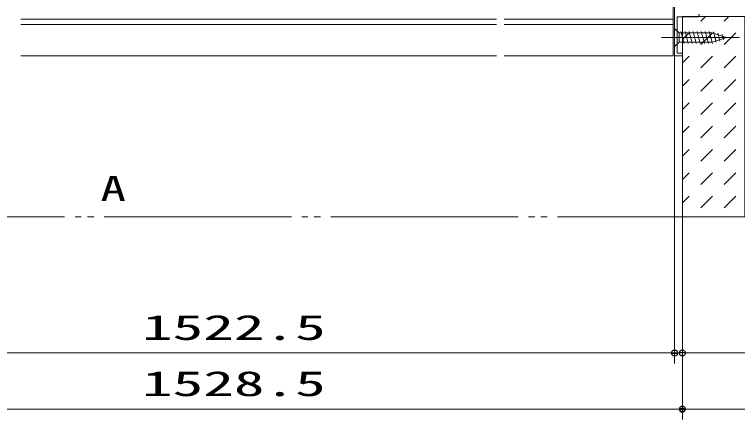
# Model space of a CAD drawing. Units: millimetres on the paper. Extents: x -305 to 305, y -152 to 152.
# Drawn here: x -196.2 to -126.7, y -94 to -55 of the extents above; entities that cross this region are included whole.
import ezdxf
from ezdxf.enums import TextEntityAlignment as Align

# ---------------------------------------------------------------- set-up
doc = ezdxf.new("R2010")
doc.units = ezdxf.units.MM
doc.linetypes.add('LONG_CHAIN', pattern=[21, 18, -1, 1, -1])
doc.linetypes.add('LONG_DOUBLE_CHAIN', pattern=[21.8, 18, -1, 0.6, -0.6, 0.6, -1])
doc.layers.add('0-2_0', color=7, linetype='Continuous', lineweight=9)
doc.layers.add('0-3_S3', color=7, linetype='Continuous', lineweight=9)
doc.styles.add('ＭＳ ゴシック', font='')
doc.styles.get('ＭＳ ゴシック').set_extended_font_data('MS Gothic')

# ---------------------------------------------------------------- blocks, each defined once
blk = doc.blocks.new('_DOTSMALL')
at = {"layer": '0-2_0'}
for p, q in [((0.0746, 0.1), (-0.0746, 0.1)), ((0.1223, -0.0248), (-0.1223, -0.0248))]:
    blk.add_line(p, q, dxfattribs=at)
for points in [[(0.125, 0), (0.124, 0.0157), (0.1211, 0.0311), (0.1162, 0.046), (0.1095, 0.0602), (0.1011, 0.0735), (0.0911, 0.0856), (0.0797, 0.0963), (0.067, 0.1055), (0.0532, 0.1131), (0.0386, 0.1189), (0.0234, 0.1228), (0.0078, 0.1248), (-0.0078, 0.1248), (-0.0234, 0.1228), (-0.0386, 0.1189), (-0.0532, 0.1131), (-0.067, 0.1055), (-0.0797, 0.0963), (-0.0911, 0.0856), (-0.1011, 0.0735), (-0.1095, 0.0602), (-0.1162, 0.046), (-0.1211, 0.0311), (-0.124, 0.0157), (-0.125, 0), (0, 0)], [(-0.125, 0), (-0.124, -0.0157), (-0.1211, -0.0311), (-0.1162, -0.046), (-0.1095, -0.0602), (-0.1011, -0.0735), (-0.0911, -0.0856), (-0.0797, -0.0963), (-0.067, -0.1055), (-0.0532, -0.1131), (-0.0386, -0.1189), (-0.0234, -0.1228), (-0.0078, -0.1248), (0.0078, -0.1248), (0.0234, -0.1228), (0.0386, -0.1189), (0.0532, -0.1131), (0.067, -0.1055), (0.0797, -0.0963), (0.0911, -0.0856), (0.1011, -0.0735), (0.1095, -0.0602), (0.1162, -0.046), (0.1211, -0.0311), (0.124, -0.0157), (0.125, 0), (0, 0)]]:
    blk.add_lwpolyline(points, close=True, dxfattribs=at)

msp = doc.modelspace()

# ---------------------------------------------------------------- linework, layer by layer
at = {"layer": '0-3_S3'}
for p, q in [((-132.739, -41.08), (-132.739, -58.93)), ((-132.864, -59.006), (-132.864, -43.63)), ((-149.863, -55.482), (-195.588, -55.482)), ((-132.864, -55.482), (-149.113, -55.482)), ((-132.739, -55.405), (-132.739, -88.627)), ((-132.489, -58.68), (-132.489, -55.305)), ((-132.439, -55.255), (-130.439, -55.255)), ((-130.364, -55.18), (-130.364, -55.105)), ((-130.219, -55.685), (-129.764, -55.23)), ((-127.974, -55.685), (-127.519, -55.23)), ((-149.863, -56.007), (-195.588, -56.007)), ((-132.864, -56.007), (-149.113, -56.007)), ((-132.739, -56.38), (-132.739, -58.13)), ((-132.739, -56.38), (-132.301, -56.817)), ((-132.301, -56.817), (-132.301, -57.692)), ((-129.126, -56.817), (-132.301, -56.817)), ((-131.816, -57.83), (-132.124, -56.68)), ((-131.989, -57.454), (-131.342, -56.808)), ((-131.428, -57.83), (-131.736, -56.68)), ((-131.04, -57.83), (-131.348, -56.68)), ((-130.652, -57.83), (-130.96, -56.68)), ((-130.263, -57.83), (-130.572, -56.68)), ((-130.219, -57.93), (-129.097, -56.808)), ((-129.875, -57.83), (-130.183, -56.68)), ((-129.487, -57.83), (-129.795, -56.68)), ((-129.099, -57.828), (-129.407, -56.68)), ((-127.739, -57.255), (-129.126, -56.817)), ((-128.741, -57.715), (-129.011, -56.71)), ((-128.383, -57.602), (-128.587, -56.843)), ((-128.025, -57.489), (-128.163, -56.977)), ((-127.974, -57.93), (-126.852, -56.808)), ((-132.739, -58.13), (-132.301, -57.692)), ((-132.301, -57.692), (-129.126, -57.692)), ((-127.739, -57.255), (-129.126, -57.692)), ((-149.863, -59.006), (-195.588, -59.006)), ((-132.864, -59.006), (-149.113, -59.006)), ((-132.664, -59.005), (-132.064, -59.005)), ((-132.064, -58.755), (-132.414, -58.755)), ((-131.989, -58.93), (-131.989, -58.83)), ((-131.989, -58.93), (-131.989, -58.83)), ((-131.989, -59.7), (-131.342, -59.053)), ((-130.219, -60.175), (-129.097, -59.053)), ((-127.974, -60.175), (-126.852, -59.053)), ((-131.989, -61.945), (-131.342, -61.298)), ((-130.219, -62.421), (-129.097, -61.298)), ((-127.974, -62.421), (-126.852, -61.298)), ((-131.989, -64.19), (-131.342, -63.543)), ((-130.219, -64.666), (-129.097, -63.543)), ((-127.974, -64.666), (-126.852, -63.543)), ((-131.989, -66.435), (-131.342, -65.788)), ((-130.219, -66.911), (-129.097, -65.788)), ((-127.974, -66.911), (-126.852, -65.788)), ((-131.989, -68.68), (-131.342, -68.033)), ((-130.219, -69.156), (-129.097, -68.033)), ((-127.974, -69.156), (-126.852, -68.033)), ((-131.989, -70.925), (-131.342, -70.278)), ((-130.219, -71.401), (-129.097, -70.278)), ((-127.974, -71.401), (-126.852, -70.278)), ((-131.989, -73.17), (-131.342, -72.523)), ((-130.219, -73.646), (-129.097, -72.523)), ((-127.974, -73.646), (-126.852, -72.523)), ((-131.989, -74.515), (-131.989, -94.036)), ((-131.989, -74.515), (-131.989, -88.627)), ((-132.739, -79.972), (-132.739, -88.627)), ((-132.739, -87.627), (-221.049, -87.627)), ((-131.989, -87.627), (-132.739, -87.627)), ((-131.989, -87.627), (-119.933, -87.627)), ((-131.989, -93.036), (-221.799, -93.036)), ((-125.99, -93.036), (-131.989, -93.036)), ((-128.31, -93.036), (-130.63, -93.036))]:
    msp.add_line(p, q, dxfattribs=at)
at = {"layer": '0-3_S3', "linetype": 'LONG_DOUBLE_CHAIN'}
for p, q in [((-131.989, -55.23), (-131.989, -74.515)), ((-125.99, -55.23), (-131.989, -55.23)), ((-125.99, -74.515), (-227.799, -74.515))]:
    msp.add_line(p, q, dxfattribs=at)
at = {"layer": '0-3_S3', "linetype": 'LONG_CHAIN'}
msp.add_line((-133.989, -57.255), (-126.489, -57.255), dxfattribs=at)
at = {"layer": '0-3_S3'}
for points in [[(-132.489, -55.305), (-132.488, -55.304), (-132.488, -55.302), (-132.488, -55.3), (-132.488, -55.299), (-132.487, -55.297), (-132.487, -55.296), (-132.487, -55.294), (-132.486, -55.293), (-132.486, -55.291), (-132.486, -55.29), (-132.485, -55.288), (-132.484, -55.287), (-132.484, -55.285), (-132.483, -55.284), (-132.483, -55.282), (-132.482, -55.281), (-132.481, -55.28), (-132.48, -55.278), (-132.48, -55.277), (-132.479, -55.276), (-132.478, -55.274), (-132.477, -55.273), (-132.476, -55.272), (-132.475, -55.271), (-132.474, -55.27), (-132.473, -55.269), (-132.472, -55.268), (-132.471, -55.267), (-132.469, -55.266), (-132.468, -55.265), (-132.467, -55.264), (-132.465, -55.263), (-132.464, -55.262), (-132.463, -55.262), (-132.461, -55.261), (-132.46, -55.26), (-132.458, -55.26), (-132.457, -55.259), (-132.455, -55.259)], [(-132.455, -55.259), (-132.454, -55.258), (-132.452, -55.258), (-132.451, -55.257), (-132.449, -55.257), (-132.448, -55.256), (-132.446, -55.256), (-132.445, -55.256), (-132.443, -55.256), (-132.442, -55.255), (-132.44, -55.255), (-132.439, -55.255), (-132.439, -55.255)], [(-130.413, -55.035), (-130.416, -55.035), (-130.418, -55.034), (-130.42, -55.033), (-130.422, -55.033), (-130.425, -55.032), (-130.427, -55.032), (-130.429, -55.031), (-130.432, -55.031), (-130.434, -55.031), (-130.436, -55.03), (-130.439, -55.03)], [(-130.439, -55.255), (-130.436, -55.255), (-130.434, -55.255), (-130.432, -55.254), (-130.429, -55.254), (-130.427, -55.253), (-130.425, -55.253), (-130.422, -55.252), (-130.42, -55.252), (-130.418, -55.251), (-130.416, -55.25), (-130.413, -55.25), (-130.411, -55.249), (-130.409, -55.248), (-130.407, -55.247), (-130.405, -55.246), (-130.402, -55.245), (-130.4, -55.244), (-130.398, -55.243), (-130.396, -55.242), (-130.394, -55.24), (-130.393, -55.239), (-130.391, -55.238), (-130.389, -55.236), (-130.387, -55.235), (-130.386, -55.233), (-130.384, -55.231), (-130.382, -55.23), (-130.381, -55.228), (-130.38, -55.226), (-130.378, -55.224), (-130.377, -55.222), (-130.376, -55.22), (-130.375, -55.218), (-130.374, -55.216), (-130.372, -55.214), (-130.372, -55.212), (-130.371, -55.21), (-130.37, -55.208), (-130.369, -55.205)], [(-130.364, -55.105), (-130.364, -55.103), (-130.364, -55.1), (-130.364, -55.098), (-130.365, -55.096), (-130.365, -55.093), (-130.366, -55.091), (-130.366, -55.089), (-130.367, -55.087), (-130.368, -55.084), (-130.368, -55.082), (-130.369, -55.08), (-130.37, -55.078), (-130.371, -55.075), (-130.372, -55.073), (-130.372, -55.071), (-130.374, -55.069), (-130.375, -55.067), (-130.376, -55.065), (-130.377, -55.063), (-130.378, -55.061), (-130.38, -55.059), (-130.381, -55.057), (-130.382, -55.055), (-130.384, -55.054), (-130.386, -55.052), (-130.387, -55.05), (-130.389, -55.049), (-130.391, -55.047), (-130.393, -55.046), (-130.394, -55.045), (-130.396, -55.043), (-130.398, -55.042), (-130.4, -55.041), (-130.402, -55.04), (-130.405, -55.039), (-130.407, -55.038), (-130.409, -55.037), (-130.411, -55.036), (-130.413, -55.035)], [(-130.369, -55.205), (-130.368, -55.203), (-130.368, -55.201), (-130.367, -55.198), (-130.366, -55.196), (-130.366, -55.194), (-130.365, -55.192), (-130.365, -55.189), (-130.364, -55.187), (-130.364, -55.185), (-130.364, -55.182), (-130.364, -55.18)], [(-132.739, -58.93), (-132.738, -58.932), (-132.738, -58.935), (-132.738, -58.937), (-132.737, -58.939), (-132.737, -58.942), (-132.736, -58.944), (-132.736, -58.946), (-132.735, -58.948), (-132.735, -58.951), (-132.734, -58.953), (-132.733, -58.955), (-132.732, -58.958), (-132.732, -58.96), (-132.731, -58.962), (-132.73, -58.964), (-132.729, -58.966), (-132.728, -58.968), (-132.726, -58.97), (-132.725, -58.972), (-132.724, -58.974), (-132.723, -58.976), (-132.721, -58.978), (-132.72, -58.98), (-132.718, -58.981), (-132.717, -58.983), (-132.715, -58.985), (-132.713, -58.986), (-132.711, -58.988), (-132.71, -58.989), (-132.708, -58.99), (-132.706, -58.992), (-132.704, -58.993), (-132.702, -58.994), (-132.7, -58.995), (-132.698, -58.996), (-132.695, -58.997), (-132.693, -58.998), (-132.691, -58.999), (-132.689, -59)], [(-132.689, -59), (-132.687, -59), (-132.684, -59.001), (-132.682, -59.002), (-132.68, -59.002), (-132.677, -59.003), (-132.675, -59.003), (-132.673, -59.004), (-132.671, -59.004), (-132.668, -59.005), (-132.666, -59.005), (-132.664, -59.005)], [(-132.483, -58.705), (-132.484, -58.703), (-132.485, -58.701), (-132.485, -58.698), (-132.486, -58.696), (-132.486, -58.694), (-132.487, -58.692), (-132.487, -58.689), (-132.488, -58.687), (-132.488, -58.685), (-132.488, -58.682), (-132.489, -58.68)], [(-132.414, -58.755), (-132.416, -58.755), (-132.418, -58.755), (-132.421, -58.754), (-132.423, -58.754), (-132.425, -58.753), (-132.427, -58.753), (-132.43, -58.752), (-132.432, -58.752), (-132.434, -58.751), (-132.437, -58.75), (-132.439, -58.75), (-132.441, -58.749), (-132.443, -58.748), (-132.445, -58.747), (-132.448, -58.746), (-132.45, -58.745), (-132.452, -58.744), (-132.454, -58.743), (-132.456, -58.742), (-132.458, -58.74), (-132.46, -58.739), (-132.461, -58.738), (-132.463, -58.736), (-132.465, -58.735), (-132.467, -58.733), (-132.468, -58.731), (-132.47, -58.73), (-132.471, -58.728), (-132.473, -58.726), (-132.474, -58.724), (-132.475, -58.722), (-132.476, -58.72), (-132.478, -58.718), (-132.479, -58.716), (-132.48, -58.714), (-132.481, -58.712), (-132.482, -58.71), (-132.482, -58.708), (-132.483, -58.705)], [(-132.038, -58.76), (-132.041, -58.76), (-132.043, -58.759), (-132.045, -58.758), (-132.047, -58.758), (-132.05, -58.757), (-132.052, -58.757), (-132.054, -58.756), (-132.057, -58.756), (-132.059, -58.756), (-132.061, -58.755), (-132.064, -58.755), (-132.064, -58.755)], [(-132.064, -59.005), (-132.061, -59.005), (-132.059, -59.005), (-132.057, -59.004), (-132.054, -59.004), (-132.052, -59.003), (-132.05, -59.003), (-132.047, -59.002), (-132.045, -59.002), (-132.043, -59.001), (-132.041, -59), (-132.038, -59), (-132.036, -58.999), (-132.034, -58.998), (-132.032, -58.997), (-132.03, -58.996), (-132.027, -58.995), (-132.025, -58.994), (-132.023, -58.993), (-132.021, -58.992), (-132.019, -58.99), (-132.018, -58.989), (-132.016, -58.988), (-132.014, -58.986), (-132.012, -58.985), (-132.011, -58.983), (-132.009, -58.981), (-132.007, -58.98), (-132.006, -58.978), (-132.005, -58.976), (-132.003, -58.974), (-132.002, -58.972), (-132.001, -58.97), (-132, -58.968), (-131.999, -58.966), (-131.997, -58.964), (-131.997, -58.962), (-131.996, -58.96), (-131.995, -58.958), (-131.994, -58.955)], [(-131.989, -58.83), (-131.989, -58.828), (-131.989, -58.825), (-131.989, -58.823), (-131.99, -58.821), (-131.99, -58.818), (-131.991, -58.816), (-131.991, -58.814), (-131.992, -58.812), (-131.993, -58.809), (-131.993, -58.807), (-131.994, -58.805), (-131.995, -58.803), (-131.996, -58.8), (-131.997, -58.798), (-131.997, -58.796), (-131.999, -58.794), (-132, -58.792), (-132.001, -58.79), (-132.002, -58.788), (-132.003, -58.786), (-132.005, -58.784), (-132.006, -58.782), (-132.007, -58.78), (-132.009, -58.779), (-132.011, -58.777), (-132.012, -58.775), (-132.014, -58.774), (-132.016, -58.772), (-132.018, -58.771), (-132.019, -58.77), (-132.021, -58.768), (-132.023, -58.767), (-132.025, -58.766), (-132.027, -58.765), (-132.03, -58.764), (-132.032, -58.763), (-132.034, -58.762), (-132.036, -58.761), (-132.038, -58.76)], [(-131.994, -58.955), (-131.993, -58.953), (-131.993, -58.951), (-131.992, -58.948), (-131.991, -58.946), (-131.991, -58.944), (-131.99, -58.942), (-131.99, -58.939), (-131.989, -58.937), (-131.989, -58.935), (-131.989, -58.932), (-131.989, -58.93)]]:
    msp.add_lwpolyline(points, dxfattribs=at)
msp.add_lwpolyline([(-131.989, -74.515), (-125.99, -74.515), (-125.99, -55.23), (-131.989, -55.23)], close=True, dxfattribs=at)

# ---------------------------------------------------------------- block references
at = {"layer": '0-3_S3', "xscale": 2.32, "yscale": 2.32}
for p in [(-132.739, -87.627), (-132.739, -87.627), (-131.989, -93.036)]:
    msp.add_blockref('_DOTSMALL', p, dxfattribs=at)
at = {"layer": '0-3_S3', "xscale": 2.32, "yscale": 2.32, "rotation": 180}
for p in [(-131.989, -87.627), (-131.989, -93.036)]:
    msp.add_blockref('_DOTSMALL', p, dxfattribs=at)

# ---------------------------------------------------------------- texts
at = {"layer": '0-3_S3', "style": 'ＭＳ ゴシック'}
for s, width, p in [('A', 1.5, (-187.942, -73.704)), ('1522.5', 1.8, (-183.949, -87.09)), ('1528.5', 1.8, (-183.949, -92.499))]:
    msp.add_text(s, height=2.405, dxfattribs=dict(at, width=width)).set_placement(p, align=Align.BOTTOM_LEFT)

doc.saveas('drawing.dxf')
